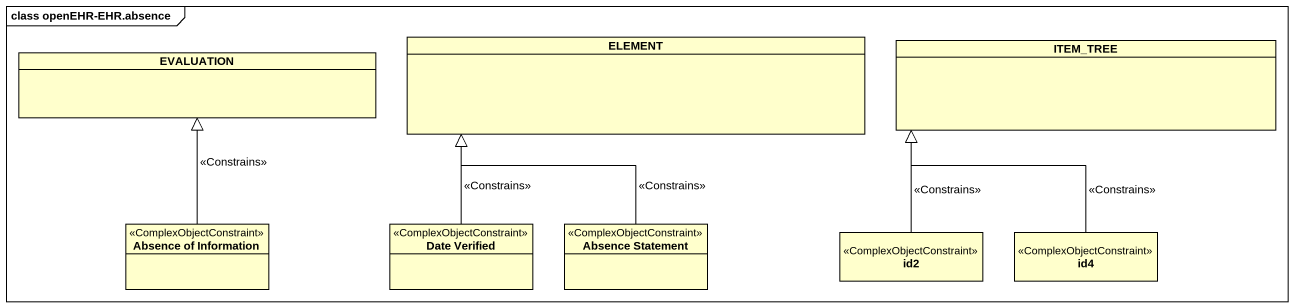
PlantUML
@startuml
mainframe class openEHR-EHR.absence
hide circle
hide empty members
class ELEMENT
class ITEM_TREE
class EVALUATION
class "Absence of Information" as Absence_of_Information <<ComplexObjectConstraint>>
class "Date Verified" as Date_Verified <<ComplexObjectConstraint>>
class "Absence Statement" as Absence_Statement <<ComplexObjectConstraint>>
class id2 <<ComplexObjectConstraint>>
class id4 <<ComplexObjectConstraint>>
Absence_of_Information -up-|> EVALUATION : <<Constrains>>
Date_Verified -up-|> ELEMENT : <<Constrains>>
Absence_Statement -up-|> ELEMENT : <<Constrains>>
id2 -up-|> ITEM_TREE : <<Constrains>>
id4 -up-|> ITEM_TREE : <<Constrains>>
@enduml
